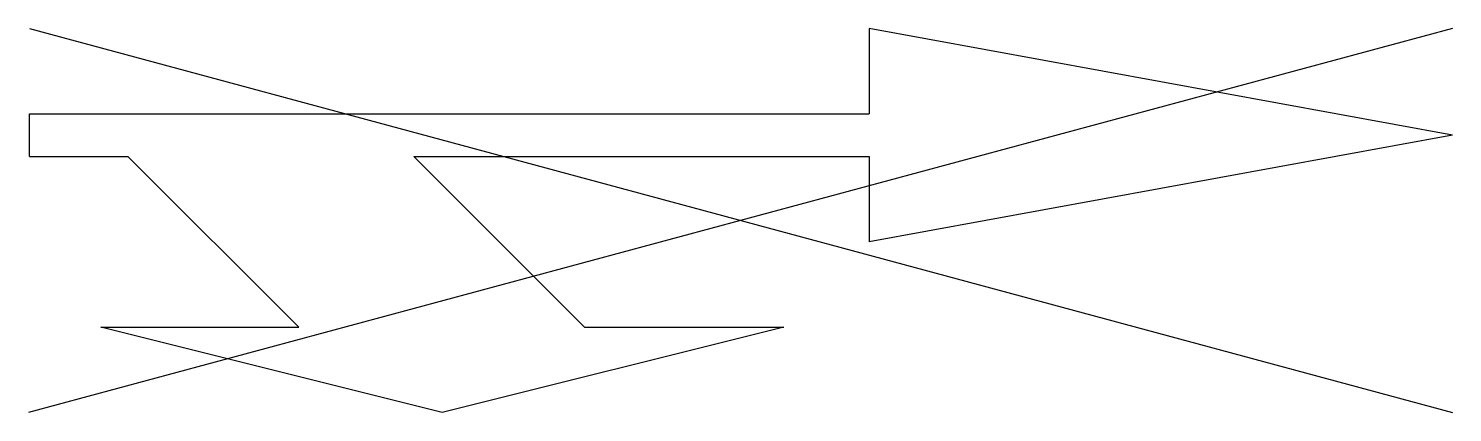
# Model space of a CAD drawing. Header units: metres. Extents: x 0 to 5, y -0.97 to 0.38.
import ezdxf

# ---------------------------------------------------------------- set-up
doc = ezdxf.new("R2010")
doc.units = ezdxf.units.M
doc.header["$LTSCALE"] = 0.2

msp = doc.modelspace()

# ---------------------------------------------------------------- linework, layer by layer
for p, q in [((5, 0.375), (-0.0037, -0.975)), ((0, 0.375), (5, -0.975)), ((5, 0), (2.95, 0.375)), ((2.95, 0.375), (2.95, 0.075)), ((0, 0.075), (2.95, 0.075)), ((0, -0.075), (0, 0.075)), ((5, 0), (2.95, -0.375)), ((0, -0.075), (0.3459, -0.075)), ((0.3459, -0.075), (0.9459, -0.675)), ((1.35, -0.075), (1.95, -0.675)), ((1.35, -0.075), (2.95, -0.075)), ((2.95, -0.075), (2.95, -0.375)), ((1.45, -0.975), (0.25, -0.675)), ((0.25, -0.675), (0.9459, -0.675)), ((2.65, -0.675), (1.45, -0.975)), ((1.95, -0.675), (2.65, -0.675))]:
    msp.add_line(p, q)

doc.saveas('drawing.dxf')
